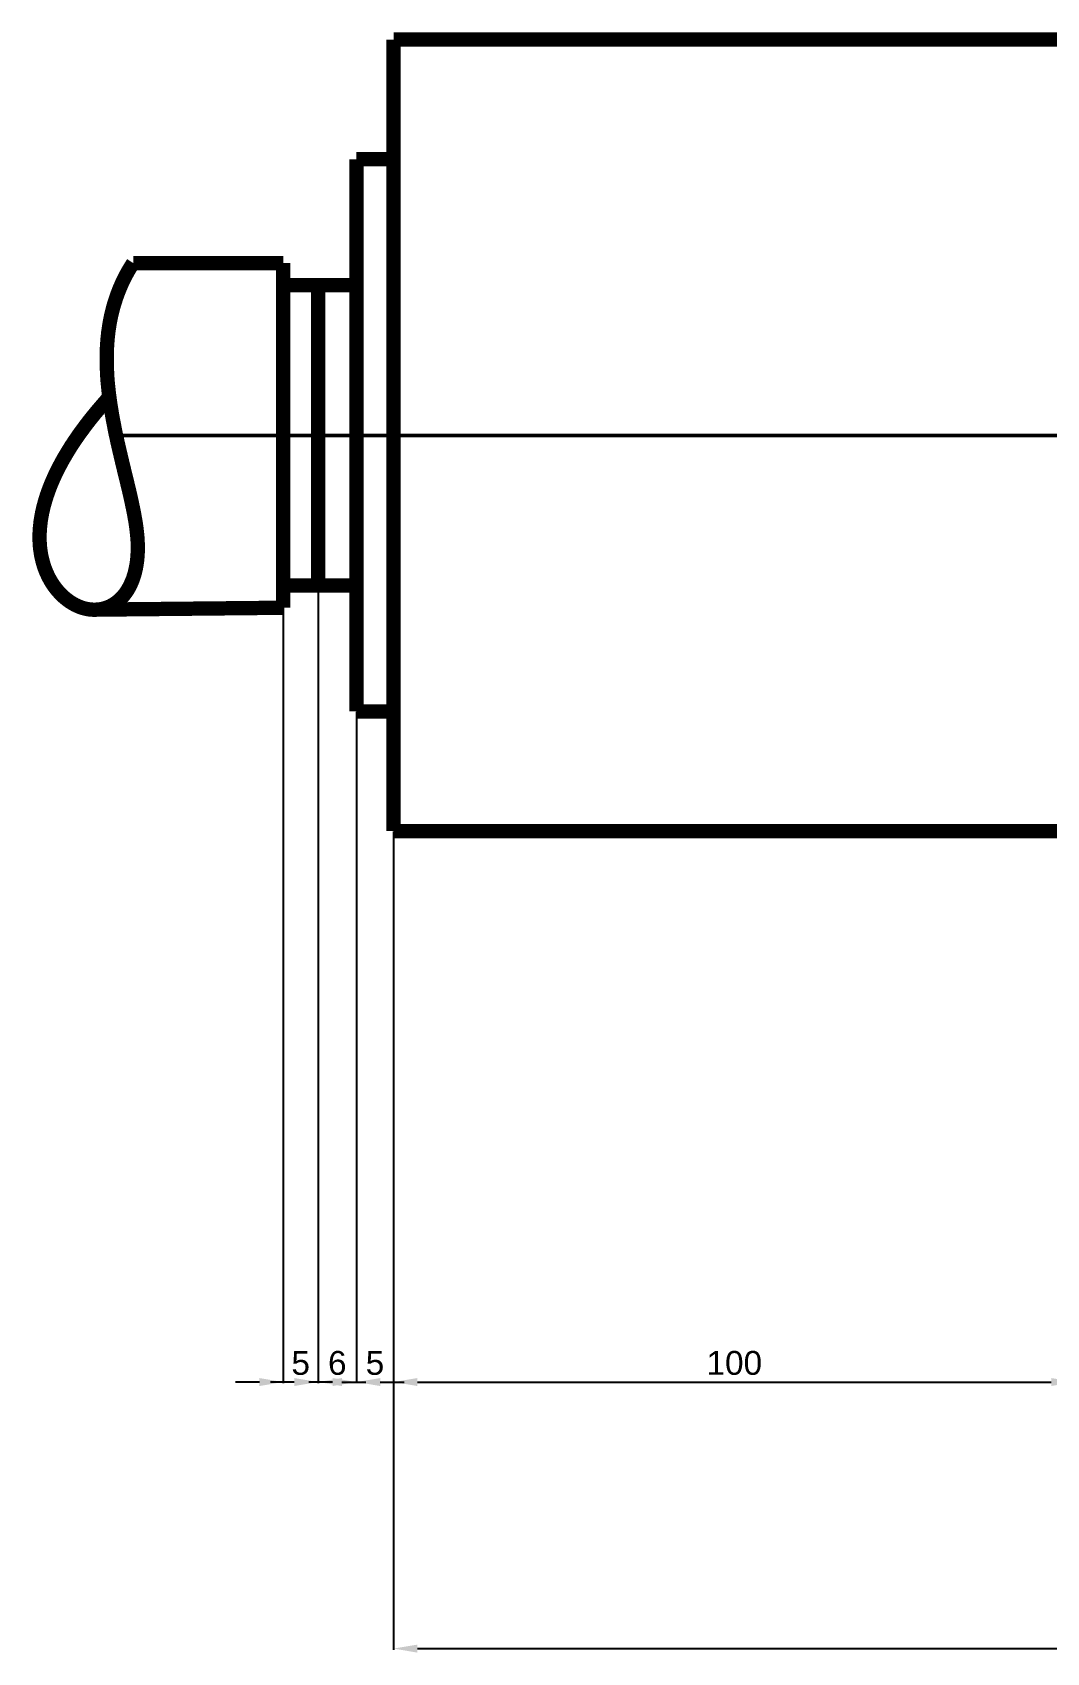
# Model space of a CAD drawing. Header units: inches. Extents: x 0 to 1068, y 0 to 297.
# Drawn here: x 442.4 to 591.2, y 16.7 to 254.4 of the extents above; entities that cross this region are included whole.
import ezdxf

# ---------------------------------------------------------------- set-up
doc = ezdxf.new("R2010")
doc.units = ezdxf.units.IN
doc.header["$MEASUREMENT"] = 0
doc.linetypes.add('ACAD_ISO10W100', pattern=[18, 12, -3, 0, -3])
doc.layers.add('WYMIAROWANIE', color=7, linetype='Continuous')
doc.layers.add('ZAWIESIE 2D', color=255, linetype='Continuous')
doc.styles.get("Standard").update_dxf_attribs({"font": 'arial.ttf', "height": 3.5})
doc.dimstyles.get("Standard").update_dxf_attribs({"dimtxt": 3.5, "dimasz": 3.5, "dimexe": 0.18, "dimexo": 0.0625, "dimgap": 1, "dimtad": 1, "dimdec": 0, "dimdsep": 46, "dimtxsty": 'Standard', "dimcen": 0, "dimclrd": 256, "dimclrt": 256, "dimadec": 0, "dimazin": 2, "dimtfac": 1, "dimtdec": 0, "dimtofl": 0, "dimtmove": 0, "dimatfit": 3, "dimfxl": 1, "dimtolj": 1, "dimtzin": 0, "dimarcsym": 0})

# ---------------------------------------------------------------- blocks, each defined once
blk = doc.blocks.new('*D6')
at = {"layer": 'Defpoints', "color": 0, "lineweight": 18, "transparency": 16777216}
for p in [(495.36, 137.19), (595.36, 137.19), (595.36, 56.39)]:
    blk.add_point(p, dxfattribs=at)
at = {"layer": 'WYMIAROWANIE', "color": 0, "lineweight": -2, "transparency": 16777216}
for p, q in [((495.36, 137.12), (495.36, 56.21)), ((595.36, 137.12), (595.36, 56.21))]:
    blk.add_line(p, q, dxfattribs=at)
at = {"layer": 'WYMIAROWANIE', "lineweight": -2, "transparency": 16777216}
blk.add_line((498.86, 56.39), (591.86, 56.39), dxfattribs=at)
at = {"layer": 'WYMIAROWANIE', "lineweight": 18, "transparency": 16777216}
for points in [[(498.86, 56.97), (498.86, 55.8), (495.36, 56.39)], [(591.86, 56.97), (591.86, 55.8), (595.36, 56.39)]]:
    blk.add_solid(points, dxfattribs=at)
at = {"layer": 'WYMIAROWANIE', "lineweight": 18, "transparency": 16777216, "insert": (545.36, 59.17), "char_height": 3.5, "attachment_point": 5}
blk.add_mtext('\\A1;100', dxfattribs=at)
blk = doc.blocks.new('*D16')
at = {"layer": 'Defpoints', "color": 0, "lineweight": 18, "transparency": 16777216}
for p in [(489.92, 154.75), (495.36, 137.19), (489.92, 56.39)]:
    blk.add_point(p, dxfattribs=at)
at = {"layer": 'WYMIAROWANIE', "color": 0, "lineweight": -2, "transparency": 16777216}
for p, q in [((489.92, 154.69), (489.92, 56.21)), ((495.36, 137.12), (495.36, 56.21))]:
    blk.add_line(p, q, dxfattribs=at)
at = {"layer": 'WYMIAROWANIE', "lineweight": -2, "transparency": 16777216}
for p, q in [((486.42, 56.39), (482.92, 56.39)), ((498.86, 56.39), (502.36, 56.39))]:
    blk.add_line(p, q, dxfattribs=at)
at = {"layer": 'WYMIAROWANIE', "lineweight": 18, "transparency": 16777216}
for points in [[(486.42, 56.97), (486.42, 55.8), (489.92, 56.39)], [(498.86, 56.97), (498.86, 55.8), (495.36, 56.39)]]:
    blk.add_solid(points, dxfattribs=at)
at = {"layer": 'WYMIAROWANIE', "lineweight": 18, "transparency": 16777216, "insert": (492.64, 59.17), "char_height": 3.5, "attachment_point": 5}
blk.add_mtext('\\A1;5', dxfattribs=at)
blk = doc.blocks.new('*D17')
at = {"layer": 'Defpoints', "color": 0, "lineweight": 18, "transparency": 16777216}
for p in [(484.29, 173.21), (489.92, 154.75), (484.29, 56.39)]:
    blk.add_point(p, dxfattribs=at)
at = {"layer": 'WYMIAROWANIE', "color": 0, "lineweight": -2, "transparency": 16777216}
for p, q in [((484.29, 173.15), (484.29, 56.21)), ((489.92, 154.69), (489.92, 56.21))]:
    blk.add_line(p, q, dxfattribs=at)
at = {"layer": 'WYMIAROWANIE', "lineweight": -2, "transparency": 16777216}
for p, q in [((480.79, 56.39), (477.29, 56.39)), ((493.42, 56.39), (496.92, 56.39))]:
    blk.add_line(p, q, dxfattribs=at)
at = {"layer": 'WYMIAROWANIE', "lineweight": 18, "transparency": 16777216}
for points in [[(480.79, 56.97), (480.79, 55.8), (484.29, 56.39)], [(493.42, 56.97), (493.42, 55.8), (489.92, 56.39)]]:
    blk.add_solid(points, dxfattribs=at)
at = {"layer": 'WYMIAROWANIE', "lineweight": 18, "transparency": 16777216, "insert": (487.11, 59.17), "char_height": 3.5, "attachment_point": 5}
blk.add_mtext('\\A1;6', dxfattribs=at)
blk = doc.blocks.new('*D18')
at = {"layer": 'Defpoints', "color": 0, "lineweight": 18, "transparency": 16777216}
for p in [(479.18, 173.21), (484.29, 173.21), (479.18, 56.39)]:
    blk.add_point(p, dxfattribs=at)
at = {"layer": 'WYMIAROWANIE', "color": 0, "lineweight": -2, "transparency": 16777216}
for p, q in [((479.18, 173.15), (479.18, 56.21)), ((484.29, 173.15), (484.29, 56.21))]:
    blk.add_line(p, q, dxfattribs=at)
at = {"layer": 'WYMIAROWANIE', "lineweight": -2, "transparency": 16777216}
for p, q in [((475.68, 56.39), (472.18, 56.39)), ((487.79, 56.39), (491.29, 56.39))]:
    blk.add_line(p, q, dxfattribs=at)
at = {"layer": 'WYMIAROWANIE', "lineweight": 18, "transparency": 16777216}
for points in [[(475.68, 56.97), (475.68, 55.8), (479.18, 56.39)], [(487.79, 56.97), (487.79, 55.8), (484.29, 56.39)]]:
    blk.add_solid(points, dxfattribs=at)
at = {"layer": 'WYMIAROWANIE', "lineweight": 18, "transparency": 16777216, "insert": (481.74, 59.17), "char_height": 3.5, "attachment_point": 5}
blk.add_mtext('\\A1;5', dxfattribs=at)
blk = doc.blocks.new('*D20')
at = {"layer": 'Defpoints', "color": 0, "lineweight": 18, "transparency": 16777216}
for p in [(495.36, 137.19), (911.93, 137.19), (911.93, 17.29)]:
    blk.add_point(p, dxfattribs=at)
at = {"layer": 'WYMIAROWANIE', "color": 0, "lineweight": -2, "transparency": 16777216}
for p, q in [((495.36, 137.12), (495.36, 17.11)), ((911.93, 137.12), (911.93, 17.11))]:
    blk.add_line(p, q, dxfattribs=at)
at = {"layer": 'WYMIAROWANIE', "lineweight": -2, "transparency": 16777216}
blk.add_line((498.86, 17.29), (908.43, 17.29), dxfattribs=at)
at = {"layer": 'WYMIAROWANIE', "lineweight": 18, "transparency": 16777216}
for points in [[(498.86, 17.87), (498.86, 16.7), (495.36, 17.29)], [(908.43, 17.87), (908.43, 16.7), (911.93, 17.29)]]:
    blk.add_solid(points, dxfattribs=at)
at = {"layer": 'WYMIAROWANIE', "lineweight": 18, "transparency": 16777216, "insert": (703.64, 20.04), "char_height": 3.5, "attachment_point": 5}
blk.add_mtext('\\A1;417', dxfattribs=at)

msp = doc.modelspace()

# ---------------------------------------------------------------- linework, layer by layer
at = {"layer": 'ZAWIESIE 2D', "lineweight": 18, "const_width": 2.1}
for points in [[(595.36, 253.3), (495.36, 253.3)], [(495.36, 253.3), (495.36, 195.24)], [(489.92, 235.74), (489.92, 195.24)], [(489.92, 235.74), (495.36, 235.74)], [(457.16, 220.52), (457.01, 220.29), (456.86, 220.06), (456.72, 219.83), (456.58, 219.59), (456.44, 219.36), (456.31, 219.12), (456.18, 218.89), (456.06, 218.65), (455.93, 218.41), (455.81, 218.17), (455.7, 217.94), (455.58, 217.7), (455.47, 217.46), (455.37, 217.22), (455.26, 216.98), (455.16, 216.74), (455.06, 216.49), (454.97, 216.25), (454.87, 216.01), (454.79, 215.76), (454.7, 215.52), (454.62, 215.28), (454.54, 215.03), (454.46, 214.79), (454.38, 214.54), (454.31, 214.29), (454.24, 214.05), (454.17, 213.8), (454.11, 213.55), (454.05, 213.3), (453.99, 213.06), (453.93, 212.81), (453.88, 212.56), (453.83, 212.31), (453.78, 212.06), (453.73, 211.81), (453.69, 211.56), (453.65, 211.31), (453.61, 211.06), (453.57, 210.81), (453.54, 210.56), (453.5, 210.31), (453.48, 210.05), (453.45, 209.8), (453.42, 209.55), (453.4, 209.3), (453.38, 209.05), (453.36, 208.79), (453.34, 208.54), (453.33, 208.29), (453.31, 208.03), (453.3, 207.78), (453.29, 207.53), (453.29, 207.28), (453.28, 207.02), (453.28, 206.77), (453.28, 206.52), (453.28, 206.26), (453.28, 206.01), (453.28, 205.76), (453.29, 205.5), (453.3, 205.25), (453.31, 205), (453.32, 204.74), (453.33, 204.49), (453.34, 204.24), (453.36, 203.98), (453.37, 203.73), (453.39, 203.48), (453.41, 203.22), (453.43, 202.97), (453.46, 202.72), (453.48, 202.47), (453.51, 202.22), (453.56, 201.71), (453.62, 201.21), (453.69, 200.71), (453.75, 200.21), (453.83, 199.71), (453.91, 199.21), (453.99, 198.71), (454.07, 198.22), (454.16, 197.72), (454.25, 197.23), (454.35, 196.74), (454.44, 196.25), (454.54, 195.76), (454.64, 195.28), (454.75, 194.8), (454.85, 194.31), (454.96, 193.84), (455.07, 193.36), (455.18, 192.89), (455.29, 192.42), (455.4, 191.95), (455.51, 191.48), (455.62, 191.02), (455.73, 190.56), (455.84, 190.11), (455.95, 189.66), (456.06, 189.21), (456.17, 188.76), (456.28, 188.32), (456.38, 187.88), (456.49, 187.45), (456.59, 187.02), (456.69, 186.59), (456.78, 186.17), (456.88, 185.75), (456.97, 185.33), (457.01, 185.13), (457.05, 184.92), (457.1, 184.72), (457.14, 184.52), (457.18, 184.32), (457.22, 184.12), (457.26, 183.92), (457.3, 183.72), (457.33, 183.52), (457.37, 183.33), (457.4, 183.13), (457.44, 182.94), (457.47, 182.75), (457.5, 182.56), (457.53, 182.37), (457.56, 182.18), (457.59, 182), (457.61, 181.81), (457.64, 181.63), (457.66, 181.45), (457.68, 181.26), (457.7, 181.08), (457.72, 180.91), (457.74, 180.73), (457.76, 180.55), (457.77, 180.38), (457.79, 180.21), (457.8, 180.03), (457.81, 179.86), (457.82, 179.7), (457.82, 179.53), (457.83, 179.36), (457.83, 179.2), (457.84, 179.04), (457.84, 178.87), (457.84, 178.71), (457.84, 178.55), (457.84, 178.4), (457.83, 178.24), (457.83, 178.09), (457.82, 177.93), (457.81, 177.78), (457.8, 177.63), (457.79, 177.48), (457.78, 177.33), (457.77, 177.19), (457.75, 177.04), (457.74, 176.9), (457.72, 176.76), (457.7, 176.62), (457.68, 176.48), (457.66, 176.34), (457.64, 176.2), (457.61, 176.07), (457.59, 175.93), (457.56, 175.8), (457.54, 175.67), (457.51, 175.54), (457.48, 175.41), (457.45, 175.29), (457.42, 175.16), (457.39, 175.04), (457.35, 174.92), (457.32, 174.8), (457.28, 174.68), (457.24, 174.56), (457.21, 174.44), (457.17, 174.33), (457.13, 174.21), (457.09, 174.1), (457.04, 173.99), (457, 173.88), (456.96, 173.77), (456.91, 173.66), (456.86, 173.56), (456.82, 173.45), (456.77, 173.35), (456.72, 173.25), (456.67, 173.15), (456.62, 173.05), (456.57, 172.95), (456.51, 172.86), (456.46, 172.76), (456.41, 172.67), (456.35, 172.58), (456.29, 172.49), (456.24, 172.4), (456.18, 172.31), (456.12, 172.23), (456.06, 172.14), (456, 172.06), (455.94, 171.98), (455.88, 171.9), (455.81, 171.82), (455.75, 171.74), (455.69, 171.67), (455.62, 171.59), (455.56, 171.52), (455.49, 171.45), (455.42, 171.38), (455.35, 171.31), (455.29, 171.24), (455.22, 171.18), (455.15, 171.11), (455.08, 171.05), (455, 170.99), (454.93, 170.93), (454.86, 170.87), (454.79, 170.81), (454.71, 170.75), (454.64, 170.7), (454.56, 170.65), (454.49, 170.59), (454.41, 170.54), (454.34, 170.49), (454.26, 170.45), (454.18, 170.4), (454.1, 170.36), (454.02, 170.31), (453.95, 170.27), (453.87, 170.23), (453.79, 170.19), (453.71, 170.15), (453.62, 170.12), (453.54, 170.08), (453.46, 170.05), (453.38, 170.02), (453.3, 169.99), (453.21, 169.96), (453.13, 169.93), (453.05, 169.9), (452.96, 169.88), (452.88, 169.85), (452.79, 169.83), (452.71, 169.81), (452.62, 169.79), (452.54, 169.77), (452.45, 169.76), (452.37, 169.74), (452.28, 169.73), (452.19, 169.72), (452.1, 169.71), (452.02, 169.7), (451.93, 169.69), (451.84, 169.68), (451.75, 169.68), (451.67, 169.67), (451.58, 169.67), (451.49, 169.67), (451.4, 169.67), (451.31, 169.67), (451.22, 169.68), (451.13, 169.68), (451.04, 169.69), (450.96, 169.69), (450.87, 169.7), (450.78, 169.71), (450.69, 169.73), (450.6, 169.74), (450.51, 169.75), (450.42, 169.77), (450.33, 169.79), (450.24, 169.81), (450.15, 169.83), (450.06, 169.85), (449.97, 169.87), (449.88, 169.9), (449.79, 169.92), (449.7, 169.95), (449.61, 169.98), (449.52, 170.01), (449.43, 170.04), (449.34, 170.08), (449.25, 170.11), (449.16, 170.15), (449.08, 170.18), (448.99, 170.22), (448.9, 170.26), (448.81, 170.31), (448.72, 170.35), (448.63, 170.39), (448.55, 170.44), (448.46, 170.49), (448.37, 170.54), (448.28, 170.59), (448.2, 170.64), (448.11, 170.69), (448.02, 170.75), (447.94, 170.8), (447.85, 170.86), (447.76, 170.92), (447.68, 170.98), (447.59, 171.04), (447.51, 171.11), (447.42, 171.17), (447.34, 171.24), (447.26, 171.3), (447.17, 171.37), (447.09, 171.44), (447.01, 171.51), (446.92, 171.59), (446.84, 171.66), (446.76, 171.74), (446.68, 171.82), (446.6, 171.9), (446.52, 171.98), (446.44, 172.06), (446.36, 172.14), (446.29, 172.22), (446.21, 172.31), (446.13, 172.4), (446.06, 172.49), (445.98, 172.58), (445.91, 172.67), (445.83, 172.76), (445.76, 172.86), (445.69, 172.95), (445.61, 173.05), (445.54, 173.15), (445.47, 173.25), (445.4, 173.35), (445.34, 173.45), (445.27, 173.55), (445.2, 173.66), (445.14, 173.77), (445.07, 173.87), (445.01, 173.98), (444.94, 174.09), (444.88, 174.21), (444.82, 174.32), (444.76, 174.43), (444.7, 174.55), (444.64, 174.67), (444.59, 174.79), (444.53, 174.91), (444.48, 175.03), (444.42, 175.15), (444.37, 175.28), (444.32, 175.4), (444.27, 175.53), (444.22, 175.66), (444.17, 175.79), (444.13, 175.92), (444.08, 176.05), (444.04, 176.18), (444, 176.32), (443.96, 176.45), (443.92, 176.59), (443.88, 176.73), (443.84, 176.87), (443.81, 177.01), (443.77, 177.16), (443.74, 177.3), (443.71, 177.45), (443.68, 177.59), (443.65, 177.74), (443.63, 177.89), (443.6, 178.04), (443.58, 178.19), (443.56, 178.34), (443.53, 178.5), (443.52, 178.66), (443.5, 178.81), (443.48, 178.97), (443.47, 179.13), (443.46, 179.29), (443.45, 179.45), (443.44, 179.62), (443.43, 179.78), (443.43, 179.95), (443.43, 180.11), (443.42, 180.28), (443.43, 180.45), (443.43, 180.62), (443.43, 180.8), (443.44, 180.97), (443.45, 181.14), (443.46, 181.32), (443.47, 181.5), (443.48, 181.68), (443.5, 181.86), (443.52, 182.04), (443.54, 182.22), (443.56, 182.4), (443.58, 182.59), (443.61, 182.77), (443.64, 182.96), (443.67, 183.15), (443.7, 183.34), (443.74, 183.53), (443.77, 183.72), (443.81, 183.92), (443.85, 184.11), (443.9, 184.31), (443.94, 184.5), (443.99, 184.7), (444.04, 184.9), (444.1, 185.1), (444.15, 185.31), (444.21, 185.51), (444.27, 185.71), (444.33, 185.92), (444.4, 186.12), (444.46, 186.33), (444.53, 186.54), (444.61, 186.75), (444.68, 186.96), (444.76, 187.18), (444.84, 187.39), (444.92, 187.61), (445, 187.82), (445.09, 188.04), (445.18, 188.26), (445.28, 188.48), (445.37, 188.7), (445.47, 188.92), (445.57, 189.14), (445.67, 189.37), (445.78, 189.59), (445.89, 189.82), (446, 190.05), (446.12, 190.28), (446.23, 190.51), (446.35, 190.74), (446.48, 190.97), (446.6, 191.21), (446.73, 191.44), (446.86, 191.68), (447, 191.92), (447.14, 192.15), (447.28, 192.39), (447.42, 192.63), (447.57, 192.88), (447.72, 193.12), (447.87, 193.36), (448.02, 193.61), (448.18, 193.85), (448.35, 194.1), (448.51, 194.35), (448.68, 194.6), (448.85, 194.85), (449.03, 195.1), (449.2, 195.36), (449.38, 195.61), (449.57, 195.86), (449.76, 196.12), (449.95, 196.38), (450.14, 196.64), (450.34, 196.9), (450.54, 197.16), (450.74, 197.42), (450.95, 197.68), (451.16, 197.95), (451.38, 198.21), (451.59, 198.48), (451.82, 198.75), (452.04, 199.01), (452.27, 199.28), (452.5, 199.55), (452.74, 199.83), (452.97, 200.1), (453.22, 200.37), (453.46, 200.65), (453.66, 200.87), (453.66, 200.87), (453.66, 200.87)], [(479.18, 220.52), (457.16, 220.52)], [(479.18, 220.52), (479.18, 195.24)], [(484.29, 217.28), (479.18, 217.28)], [(484.29, 217.28), (484.29, 195.24)], [(484.29, 217.28), (489.92, 217.28)], [(479.18, 169.96), (479.18, 195.24)], [(484.29, 173.21), (484.29, 195.24)], [(489.92, 154.75), (489.92, 195.24)], [(495.36, 137.19), (495.36, 195.24)], [(484.29, 173.21), (479.18, 173.21)], [(484.29, 173.21), (489.92, 173.21)], [(479.18, 169.96), (451.75, 169.68)], [(489.92, 154.75), (495.36, 154.75)], [(595.36, 137.19), (495.36, 137.19)]]:
    msp.add_lwpolyline(points, dxfattribs=at)
at = {"layer": 'ZAWIESIE 2D', "linetype": 'ACAD_ISO10W100', "lineweight": 18, "ltscale": 0.5, "const_width": 0.54}
msp.add_lwpolyline([(1005.37, 195.24), (454.65, 195.24)], dxfattribs=at)

# ---------------------------------------------------------------- dimensions: what is measured, and where the dimension line sits
at = {"layer": 'WYMIAROWANIE', "color": 1, "lineweight": 18}
for base, p1, p2, picture, middle in [((479.18, 56.39), (484.29, 173.21), (479.18, 173.21), '*D18', (481.74, 59.17)), ((484.29, 56.39), (489.92, 154.75), (484.29, 173.21), '*D17', (487.11, 59.17)), ((489.92, 56.39), (495.36, 137.19), (489.92, 154.75), '*D16', (492.64, 59.17))]:
    dim = msp.add_linear_dim(base=base, p1=p1, p2=p2, dimstyle='Standard', override={"dimtmove": 1}, dxfattribs=at)
    dim.commit()
    dim.dimension.update_dxf_attribs({"geometry": picture, "text_midpoint": middle})
for base, p2, picture, middle in [((595.36, 56.39), (595.36, 137.19), '*D6', (545.36, 59.17)), ((911.93, 17.29), (911.93, 137.19), '*D20', (703.64, 20.04))]:
    dim = msp.add_linear_dim(base=base, p1=(495.36, 137.19), p2=p2, dimstyle='Standard', dxfattribs=at)
    dim.commit()
    dim.dimension.update_dxf_attribs({"geometry": picture, "text_midpoint": middle})

doc.saveas('drawing.dxf')
